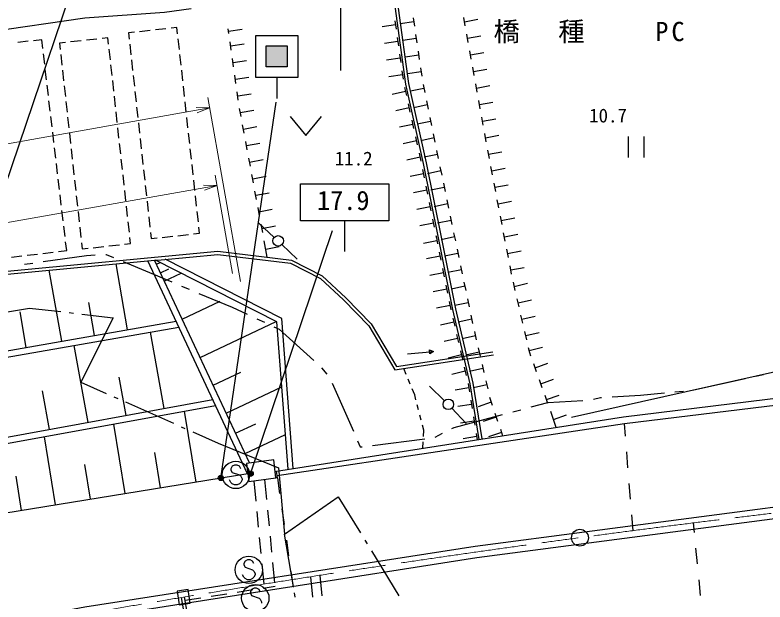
# Model space of a CAD drawing. Units: millimetres, scale not verified. Extents: x 40000 to 680000, y 20000 to 380000.
# Drawn here: x 120620 to 191926, y 291770 to 347564 of the extents above; entities that cross this region are included whole.
import ezdxf
from ezdxf.enums import TextEntityAlignment as Align

# ---------------------------------------------------------------- set-up
doc = ezdxf.new("R2010")
doc.units = ezdxf.units.MM
doc.header["$LTSCALE"] = 1000
doc.header["$PDMODE"] = 32
doc.header["$PDSIZE"] = 500
doc.linetypes.add('CHAIN', pattern=[18.5, 12, -1.5, 3.5, -1.5])
for name, color, linetype, lineweight in [('M-BGD', 7, 'Continuous', 25), ('M-BMK', 2, 'CHAIN', 13), ('M-BMK-ROW', 30, 'Continuous', 25), ('M-BMK-SRVR', 3, 'Continuous', 25), ('M-STR-HTXT', 7, 'Continuous', 13), ('M-STR-STR1', 1, 'Continuous', 25), ('M-STR-STRC', 7, 'Continuous', 25)]:
    doc.layers.add(name, color=color, linetype=linetype, lineweight=lineweight)
doc.styles.add('ＭＳ ゴシック', font='')
doc.styles.get('ＭＳ ゴシック').set_extended_font_data('MS Gothic')

msp = doc.modelspace()

# ---------------------------------------------------------------- hatches: boundary and pattern name
at = {"layer": 'M-STR-STRC'}
msp.add_hatch(color=256, dxfattribs=at).paths.add_polyline_path([(144505, 344631), (146505, 344631), (146505, 342631), (144505, 342631)])

# ---------------------------------------------------------------- linework, layer by layer
at = {"layer": 'M-BGD'}
for p, q in [((158474, 347300), (158591, 346508)), ((163428, 346528), (163286, 347315)), ((156801, 346623), (155514, 346444)), ((156746, 347019), (156856, 346227)), ((158532, 346904), (157246, 346714)), ((163357, 346921), (164636, 347152)), ((131975, 345921), (131411, 345859)), ((131411, 345859), (131475, 345278)), ((133466, 346086), (132472, 345976)), ((134957, 346250), (133963, 346140)), ((136019, 346366), (135454, 346304)), ((136083, 345785), (136019, 346366)), ((140954, 345817), (140891, 346256)), ((140922, 346037), (142210, 346219)), ((123168, 345213), (122384, 345121)), ((123267, 344376), (123168, 345213)), ((128397, 345271), (127403, 345162)), ((129459, 345388), (128894, 345326)), ((129523, 344807), (129459, 345388)), ((136247, 344294), (136138, 345288)), ((156967, 345435), (157077, 344642)), ((158766, 345321), (157480, 345131)), ((158708, 345717), (158825, 344925)), ((163712, 344953), (163570, 345741)), ((163641, 345347), (164920, 345578)), ((121887, 345062), (120894, 344945)), ((125415, 344943), (124851, 344881)), ((124851, 344881), (124915, 344299)), ((126906, 345107), (125912, 344998)), ((131530, 344781), (131639, 343787)), ((141178, 344233), (141066, 345025)), ((141122, 344629), (142409, 344812)), ((157022, 345038), (155734, 344859)), ((123442, 342886), (123325, 343879)), ((124969, 343802), (125079, 342808)), ((129687, 343315), (129578, 344310)), ((136411, 342803), (136302, 343797)), ((157187, 343850), (157297, 343057)), ((159000, 343738), (157714, 343548)), ((158942, 344134), (159059, 343343)), ((163996, 343379), (163854, 344166)), ((163925, 343772), (165204, 344003)), ((131694, 343290), (131803, 342296)), ((141403, 342649), (141291, 343441)), ((141347, 343045), (142634, 343227)), ((157242, 343454), (155954, 343275)), ((123618, 341396), (123501, 342389)), ((125134, 342311), (125243, 341317)), ((129851, 341824), (129742, 342818)), ((136575, 341312), (136466, 342306)), ((159176, 342551), (159293, 341760)), ((164280, 341804), (164138, 342591)), ((164209, 342198), (165489, 342429)), ((131858, 341799), (131967, 340805)), ((141628, 341065), (141515, 341857)), ((141572, 341461), (142859, 341643)), ((157462, 341869), (156175, 341690)), ((157407, 342265), (157517, 341473)), ((159235, 342155), (157949, 341965)), ((123794, 339907), (123677, 340900)), ((130015, 340333), (129906, 341327)), ((159414, 340969), (159575, 340185)), ((164564, 340230), (164422, 341017)), ((164493, 340623), (165773, 340854)), ((125298, 340820), (125407, 339826)), ((132022, 340308), (132131, 339314)), ((136739, 339821), (136630, 340815)), ((141852, 339481), (141740, 340273)), ((157739, 340294), (156470, 340012)), ((157652, 340685), (157826, 339904)), ((159494, 340577), (158221, 340315)), ((130179, 338842), (130070, 339836)), ((141796, 339877), (143083, 340059)), ((164849, 338655), (164706, 339442)), ((123970, 338417), (123852, 339410)), ((125462, 339329), (125571, 338335)), ((132186, 338817), (132295, 337823)), ((136903, 338330), (136794, 339324)), ((158086, 338732), (156817, 338450)), ((157999, 339123), (158173, 338342)), ((159817, 339010), (158543, 338748)), ((159736, 339402), (159897, 338618)), ((164778, 339049), (166057, 339280)), ((130343, 337351), (130234, 338345)), ((142116, 337903), (141970, 338689)), ((142043, 338296), (143321, 338534)), ((124145, 336927), (124028, 337920)), ((125626, 337838), (125735, 336844)), ((132350, 337326), (132459, 336332)), ((137067, 336839), (136958, 337833)), ((146768, 337916), (148268, 336116)), ((148268, 336116), (149768, 337916)), ((158346, 337561), (158520, 336780)), ((160139, 337443), (158866, 337181)), ((160059, 337835), (160220, 337051)), ((165133, 337080), (164991, 337868)), ((165062, 337474), (166341, 337705)), ((130507, 335860), (130398, 336854)), ((142410, 336330), (142263, 337116)), ((142336, 336723), (143614, 336962)), ((158433, 337171), (157164, 336888)), ((124321, 335438), (124204, 336431)), ((125790, 336347), (125899, 335353)), ((137231, 335348), (137122, 336342)), ((158694, 335999), (158867, 335218)), ((160462, 335876), (159189, 335614)), ((160381, 336268), (160542, 335484)), ((165417, 335506), (165275, 336293)), ((165346, 335900), (166625, 336130)), ((178916, 336010), (178916, 334010)), ((180416, 336010), (180416, 334010)), ((130671, 334369), (130562, 335363)), ((132514, 335835), (132623, 334841)), ((142703, 334757), (142556, 335544)), ((142630, 335150), (143908, 335389)), ((158781, 335609), (157511, 335327)), ((124497, 333948), (124380, 334941)), ((125954, 334856), (126063, 333862)), ((137395, 333857), (137286, 334851)), ((159041, 334437), (159215, 333656)), ((160704, 334700), (160865, 333917)), ((165717, 333934), (165566, 334720)), ((165641, 334327), (166918, 334573)), ((130835, 332878), (130726, 333872)), ((132678, 334344), (132787, 333350)), ((142996, 333184), (142850, 333971)), ((142923, 333577), (144201, 333816)), ((159128, 334047), (157859, 333765)), ((160784, 334309), (159511, 334047)), ((124673, 332458), (124555, 333451)), ((126118, 333365), (126227, 332371)), ((137560, 332366), (137450, 333360)), ((161026, 333133), (161188, 332350)), ((166019, 332363), (165868, 333149)), ((165944, 332756), (167220, 333002)), ((130999, 331387), (130890, 332381)), ((132842, 332853), (132951, 331859)), ((143290, 331611), (143143, 332398)), ((159455, 332481), (158180, 332225)), ((159376, 332873), (159533, 332088)), ((161107, 332741), (159834, 332479)), ((124848, 330969), (124731, 331962)), ((126282, 331874), (126391, 330880)), ((137724, 330875), (137614, 331869)), ((143216, 332005), (144494, 332243)), ((166322, 330792), (166170, 331578)), ((131164, 329896), (131054, 330890)), ((133006, 331362), (133115, 330368)), ((159769, 330912), (158494, 330656)), ((159690, 331304), (159847, 330520)), ((161429, 331174), (160156, 330912)), ((161349, 331566), (161510, 330782)), ((166246, 331185), (167523, 331430)), ((125024, 329479), (124907, 330472)), ((126446, 330383), (126555, 329389)), ((137888, 329384), (137778, 330378)), ((143583, 330039), (143436, 330825)), ((143510, 330432), (144788, 330670)), ((133170, 329871), (133279, 328877)), ((160005, 329735), (160162, 328951)), ((161752, 329607), (160479, 329345)), ((161671, 329999), (161833, 329215)), ((166624, 329221), (166473, 330006)), ((166548, 329614), (167825, 329859)), ((125200, 327989), (125083, 328982)), ((126610, 328892), (126719, 327898)), ((131328, 328405), (131218, 329399)), ((138052, 327893), (137942, 328887)), ((143877, 328466), (143730, 329252)), ((143803, 328859), (145081, 329097)), ((160083, 329343), (158809, 329088)), ((133334, 328380), (133444, 327386)), ((160319, 328166), (160476, 327382)), ((162076, 328040), (160804, 327775)), ((161995, 328432), (162158, 327649)), ((166926, 327650), (166775, 328435)), ((166850, 328042), (168127, 328288)), ((125376, 326500), (125258, 327493)), ((126774, 327401), (126883, 326407)), ((131492, 326914), (131382, 327908)), ((138170, 326814), (138106, 327396)), ((145273, 326428), (143798, 327780)), ((144170, 326893), (144023, 327679)), ((144097, 327286), (145375, 327524)), ((160397, 327774), (159123, 327519)), ((133498, 326889), (133562, 326307)), ((136115, 326588), (137109, 326697)), ((137606, 326752), (138170, 326814)), ((160633, 326598), (160679, 326369)), ((162322, 326866), (162485, 326083)), ((167228, 326078), (167077, 326864)), ((167153, 326471), (168429, 326717)), ((125533, 325165), (125434, 326003)), ((126938, 325910), (127002, 325329)), ((131610, 325836), (131546, 326417)), ((133562, 326307), (134127, 326369)), ((134624, 326424), (135618, 326533)), ((144610, 324533), (144317, 326106)), ((160735, 326091), (159461, 325833)), ((160679, 326369), (160792, 325813)), ((162404, 326474), (161131, 326208)), ((124749, 325073), (125533, 325165)), ((127002, 325329), (127567, 325391)), ((128064, 325446), (129058, 325555)), ((129555, 325610), (130549, 325719)), ((131046, 325774), (131610, 325836)), ((144463, 325320), (145741, 325558)), ((146002, 325744), (147445, 324359)), ((162649, 325300), (162813, 324516)), ((167531, 324507), (167379, 325293)), ((120280, 324546), (121273, 324663)), ((121770, 324721), (122763, 324838)), ((123260, 324897), (124253, 325014)), ((161030, 324637), (159756, 324379)), ((160951, 325029), (161110, 324245)), ((162731, 324908), (161458, 324642)), ((167455, 324900), (168732, 325146)), ((131321, 317650), (130223, 323903)), ((142733, 303965), (133255, 324188)), ((133889, 324248), (133971, 324256)), ((142919, 304983), (133889, 324248)), ((134069, 323865), (134418, 324029)), ((162976, 323733), (163140, 322950)), ((125067, 316553), (123882, 323307)), ((134441, 323070), (135237, 323443)), ((134814, 322275), (136405, 323020)), ((161348, 323069), (160074, 322811)), ((161269, 323461), (161428, 322677)), ((163058, 323342), (161786, 323076)), ((167833, 322936), (167682, 323722)), ((167757, 323329), (169034, 323574)), ((161587, 321893), (161746, 321109)), ((163385, 321776), (162113, 321510)), ((163303, 322167), (163467, 321384)), ((168180, 321374), (167999, 322154)), ((168090, 321764), (169356, 322059)), ((161666, 321501), (160392, 321243)), ((128194, 317102), (127645, 320228)), ((136513, 318649), (140139, 320348)), ((161905, 320325), (162059, 319563)), ((163712, 320209), (162440, 319944)), ((163631, 320601), (163794, 319818)), ((168543, 319816), (168362, 320595)), ((168453, 320206), (169719, 320501)), ((117532, 318944), (121987, 319714)), ((121987, 319714), (124983, 319366)), ((161982, 319944), (160708, 319686)), ((162059, 319563), (162064, 319541)), ((121690, 315960), (121098, 319338)), ((125778, 319274), (126175, 319228)), ((129966, 318788), (126866, 312669)), ((126970, 319135), (129966, 318788)), ((162245, 318762), (162426, 317983)), ((163958, 319035), (164121, 318252)), ((168906, 318258), (168725, 319037)), ((168816, 318647), (170082, 318942)), ((96201, 311488), (135939, 318461)), ((138212, 315024), (145463, 318422)), ((162336, 318372), (161069, 318078)), ((164040, 318643), (162767, 318377)), ((96302, 310897), (136203, 317898)), ((134817, 310169), (133494, 317422)), ((164297, 317471), (164478, 316692)), ((169270, 316700), (169088, 317479)), ((169179, 317089), (170445, 317384)), ((162698, 316814), (161431, 316520)), ((162607, 317203), (162788, 316424)), ((164387, 317082), (163121, 316787)), ((127564, 308846), (126232, 316148)), ((164659, 315913), (164840, 315134)), ((169561, 315448), (169451, 315920)), ((169506, 315684), (170772, 315979)), ((157932, 315367), (160424, 315576)), ((160034, 315732), (160424, 315576)), ((160066, 315358), (160034, 315732)), ((160424, 315576), (160066, 315358)), ((163060, 315255), (161793, 314961)), ((162969, 315645), (163150, 314866)), ((164750, 315523), (163483, 315229)), ((169667, 315151), (169561, 315448)), ((170070, 314021), (171294, 314458)), ((157822, 313409), (157594, 313966)), ((163331, 314086), (163512, 313307)), ((165112, 313965), (163846, 313670)), ((165021, 314354), (165203, 313575)), ((170204, 313644), (169936, 314398)), ((131191, 309507), (130529, 313134)), ((139454, 312376), (142102, 313617)), ((163422, 313697), (162155, 313403)), ((126866, 312669), (129286, 311597)), ((158202, 312484), (158012, 312946)), ((163693, 312528), (163698, 312507)), ((163698, 312507), (163821, 311738)), ((165474, 312406), (164208, 312112)), ((165384, 312796), (165565, 312017)), ((170742, 312137), (170473, 312891)), ((170608, 312514), (171832, 312951)), ((123913, 308179), (123246, 311831)), ((140695, 309727), (145992, 312210)), ((158620, 311464), (158391, 312021)), ((161458, 310904), (160015, 312289)), ((163759, 312123), (162476, 311917)), ((97581, 303376), (139431, 311011)), ((130017, 311272), (130383, 311110)), ((158741, 310989), (158620, 311464)), ((163947, 310948), (164074, 310158)), ((165746, 311237), (165793, 311037)), ((165793, 311037), (165985, 310475)), ((171279, 310630), (171011, 311384)), ((171145, 311007), (172370, 311444)), ((97682, 302784), (139694, 310449)), ((131114, 310786), (135685, 308759)), ((158989, 310020), (158865, 310505)), ((162160, 310193), (163528, 308733)), ((164011, 310553), (162727, 310348)), ((165889, 310756), (164659, 310335)), ((137829, 303169), (136736, 309909)), ((159236, 309052), (159112, 309536)), ((166245, 309718), (166504, 308961)), ((172086, 308370), (171548, 309877)), ((171817, 309123), (173041, 309560)), ((164264, 308973), (162980, 308768)), ((164200, 309368), (164327, 308578)), ((166375, 309340), (165145, 308918)), ((131089, 302076), (130017, 308683)), ((136417, 308435), (136782, 308273)), ((141595, 307808), (143514, 308708)), ((159481, 308093), (159360, 308567)), ((159451, 307491), (159481, 308093)), ((166764, 308205), (166980, 307573)), ((124481, 301004), (123430, 307482)), ((137514, 307949), (139933, 306876)), ((142494, 305889), (146333, 307688)), ((164501, 307491), (163217, 307286)), ((164453, 307789), (164548, 307194)), ((166872, 307889), (165642, 307467)), ((139933, 306876), (145673, 304532)), ((159397, 306390), (159427, 306992)), ((134459, 302622), (133912, 305992)), ((127785, 301540), (127249, 304843)), ((145673, 304532), (146235, 298213)), ((121242, 300478), (120717, 303717)), ((143321, 303297), (143506, 301369)), ((144352, 303426), (144537, 301498)), ((145563, 303582), (145428, 303560)), ((146235, 298213), (151353, 301765)), ((151353, 301765), (153461, 298329)), ((143602, 300374), (143745, 298881)), ((144633, 300503), (144776, 299010)), ((147059, 293416), (146235, 298213)), ((143841, 297885), (143984, 296392)), ((144872, 298015), (145015, 296521)), ((153880, 297647), (154089, 297306)), ((154508, 296624), (157123, 292363)), ((144080, 295397), (144265, 293470)), ((145111, 295526), (145296, 293599)), ((148946, 292228), (148745, 294175)), ((149830, 292344), (149629, 294292)), ((145352, 293245), (144222, 293068)), ((140764, 292526), (139282, 292294)), ((143234, 292913), (141752, 292681)), ((147262, 292233), (147194, 292627)), ((136722, 290569), (136443, 292198)), ((137019, 290616), (136738, 292248)), ((138294, 292139), (136812, 291907))]:
    msp.add_line(p, q, dxfattribs=at)
for points in [[(156216, 352499), (156717, 348405), (157747, 340991), (159421, 333461), (160841, 326373), (162222, 319567), (163860, 312511), (164708, 307219)], [(156568, 352631), (157048, 348203), (158043, 341044), (159715, 333523), (161136, 326433), (162515, 319631), (164155, 312568), (165004, 307265)], [(137368, 348148), (134835, 347789), (127254, 347264), (118067, 345935), (109403, 344276), (99361, 342183), (95049, 341570), (90083, 340483), (84850, 339932), (83765, 339491), (82598, 338942)], [(70478, 312390), (71995, 312980), (78129, 314907), (98251, 318730), (119168, 323165), (139900, 325115), (146899, 324251), (149834, 322779), (152076, 320696), (154497, 318197), (156887, 314162), (166055, 315556)], [(134530, 324308), (139895, 324813), (146811, 323960), (149661, 322530), (151866, 320482), (154257, 318014), (156732, 313835), (166100, 315260)], [(95122, 317830), (98310, 318436), (119213, 322868), (133572, 324218), (133889, 324248), (134530, 324308)], [(146582, 304391), (145526, 318390), (133971, 324256)], [(147077, 304468), (146003, 318709), (134903, 324343)], [(173541, 309346), (204381, 316256), (205384, 314580), (205650, 312691)], [(76301, 281881), (115746, 289144), (127249, 291321), (164375, 297062), (197735, 301461), (210105, 302724), (242677, 305796), (269738, 307551), (279670, 308076), (309223, 309093), (335445, 309273), (372834, 308360), (398572, 306925), (424092, 304856), (428692, 304397)], [(428580, 303303), (423988, 303760), (398497, 305828), (372790, 307261), (335435, 308173), (309246, 307993), (279718, 306977), (269812, 306453), (242861, 304603), (210217, 301630), (197924, 300326), (164531, 295973), (127331, 290142), (115934, 288061), (76507, 280800)], [(82472, 293279), (114457, 299377), (142764, 303970)]]:
    msp.add_lwpolyline(points, dxfattribs=at)
for points in [[(142858, 303238), (145428, 303560), (145213, 305271), (142643, 304949)], [(136223, 291509), (137287, 291670), (137093, 292955), (136029, 292795)]]:
    msp.add_lwpolyline(points, close=True, dxfattribs=at)
for centre in [(145641, 326090), (161819, 310557)]:
    msp.add_circle(centre, 500, dxfattribs=at)
at = {"layer": 'M-BMK'}
msp.add_arc((340586, -938537), 1247551, 92.79769, 101.01385, dxfattribs=at)
at = {"layer": 'M-BMK-ROW'}
for p, q in [((123295, 324127), (127417, 324713)), ((127417, 324713), (128253, 324754)), ((129252, 324804), (129283, 324805)), ((129283, 324805), (129992, 324508)), ((121513, 323873), (122305, 323986)), ((130914, 324121), (135526, 322189)), ((136448, 321802), (137186, 321493)), ((138108, 321107), (141258, 319786)), ((141258, 319786), (142694, 319117)), ((143601, 318695), (144326, 318357)), ((145232, 317935), (145751, 317694)), ((145751, 317694), (149038, 314727)), ((149754, 314031), (150274, 313423)), ((191015, 313229), (191796, 313403)), ((150783, 312575), (152795, 307997)), ((185159, 311921), (190039, 313011)), ((180088, 311424), (182373, 311646)), ((183368, 311742), (184165, 311820)), ((171263, 310727), (174621, 310912)), ((175607, 311060), (176295, 311215)), ((176295, 311215), (176390, 311220)), ((177388, 311275), (180088, 311424)), ((169681, 310306), (171263, 310727)), ((162386, 308368), (166975, 309587)), ((167942, 309844), (168715, 310049)), ((162162, 308254), (162386, 308368)), ((160555, 307442), (161269, 307803)), ((153197, 307081), (153448, 306511)), ((154615, 306656), (159577, 307272)), ((153448, 306511), (153623, 306533))]:
    msp.add_line(p, q, dxfattribs=at)
at = {"layer": 'M-BMK-SRVR'}
msp.add_circle((174332, 297880), 800, dxfattribs=at)
at = {"layer": 'M-STR-HTXT'}
for p, q in [((142055, 322243), (138944, 339723)), ((67869, 326059), (139120, 338738)), ((139120, 338738), (137845, 338765)), ((139120, 338738), (137933, 338273)), ((141306, 322995), (139651, 332350)), ((69239, 318881), (139825, 331365)), ((139825, 331365), (138551, 331394)), ((139825, 331365), (138638, 330901))]:
    msp.add_line(p, q, dxfattribs=at)
at = {"layer": 'M-STR-STR1'}
for p, q in [((178659, 307525), (178563, 308730)), ((178899, 304535), (178779, 306030)), ((145564, 303580), (145487, 304220)), ((145564, 303580), (145777, 302095)), ((179139, 301544), (179019, 303040)), ((145991, 300610), (146205, 299126)), ((179379, 298554), (179259, 300049)), ((185209, 298368), (185117, 299288)), ((146419, 297641), (146633, 296156)), ((185508, 295383), (185359, 296875)), ((146847, 294672), (147061, 293187)), ((185807, 292398), (185658, 293890))]:
    msp.add_line(p, q, dxfattribs=at)
for points in [[(145487, 304220), (178474, 309367), (208952, 313095), (240979, 316042), (273231, 318035), (305314, 318855), (347818, 318983), (378498, 317845), (406924, 315862), (419579, 314779)], [(145539, 303786), (178563, 308730), (209020, 312456), (241028, 315401), (273259, 317393), (305323, 318212), (347807, 318341), (378464, 317203), (406874, 315222), (419569, 314135)]]:
    msp.add_lwpolyline(points, dxfattribs=at)
at = {"layer": 'M-STR-STRC'}
for p, q in [((151566, 362123), (151566, 342304)), ((126368, 351119), (108924, 299654)), ((143505, 345631), (147505, 345631)), ((143505, 341631), (143505, 345631)), ((147505, 345631), (147505, 341631)), ((144505, 344631), (146505, 344631)), ((146505, 344631), (146505, 342631)), ((146505, 342631), (144505, 342631)), ((147505, 341631), (143505, 341631)), ((145505, 341631), (145505, 339631)), ((140196, 303553), (145459, 339275)), ((147750, 331513), (156150, 331513)), ((147750, 328013), (147750, 331513)), ((156150, 331513), (156150, 328013)), ((156150, 328013), (147750, 328013)), ((151950, 328013), (151950, 325082)), ((143021, 303960), (150814, 327095)), ((141262, 304669), (141144, 304433)), ((141499, 304787), (141262, 304669)), ((141735, 304787), (141499, 304787)), ((141971, 304669), (141735, 304787)), ((142090, 304433), (141971, 304669)), ((141144, 304433), (141144, 304314)), ((141144, 304314), (141262, 304078)), ((141262, 304078), (141971, 303842)), ((141971, 303842), (142090, 303724)), ((141144, 303133), (141026, 303369)), ((141262, 303014), (141144, 303133)), ((142090, 303133), (141971, 303014)), ((142090, 303724), (142208, 303487)), ((142208, 303369), (142090, 303133)), ((142208, 303487), (142208, 303369)), ((141499, 302896), (141262, 303014)), ((141735, 302896), (141499, 302896)), ((141971, 303014), (141735, 302896)), ((142493, 295657), (142375, 295420)), ((142375, 295420), (142375, 295302)), ((142375, 295302), (142493, 295066)), ((142729, 295775), (142493, 295657)), ((142965, 295775), (142729, 295775)), ((143202, 295657), (142965, 295775)), ((143320, 295420), (143202, 295657)), ((142493, 295066), (143202, 294829)), ((143202, 294829), (143320, 294711)), ((143320, 294711), (143438, 294475)), ((142375, 294120), (142256, 294357)), ((142493, 294002), (142375, 294120)), ((142729, 293884), (142493, 294002)), ((142965, 293884), (142729, 293884)), ((143202, 294002), (142965, 293884)), ((143320, 294120), (143202, 294002)), ((143438, 294357), (143320, 294120)), ((143438, 294475), (143438, 294357)), ((143350, 293088), (143113, 292969)), ((143586, 293088), (143350, 293088)), ((143822, 292969), (143586, 293088)), ((143113, 292969), (142995, 292733)), ((142995, 292733), (142995, 292615)), ((142995, 292615), (143113, 292378)), ((143113, 292378), (143822, 292142)), ((143940, 292733), (143822, 292969)), ((143822, 292142), (143940, 292024)), ((143940, 292024), (144059, 291788)), ((144059, 291788), (144059, 291669))]:
    msp.add_line(p, q, dxfattribs=at)
msp.add_lwpolyline([(144505, 344631), (146505, 344631), (146505, 342631), (144505, 342631)], close=True, dxfattribs=at)
for centre, radius in [((141617, 303842), 1300), ((143021, 303960), 150), ((143021, 303960), 120), ((143021, 303960), 90), ((143021, 303960), 60), ((143021, 303960), 30), ((140196, 303553), 150), ((140196, 303553), 120), ((140196, 303553), 90), ((140196, 303553), 60), ((140196, 303553), 30), ((142847, 294829), 1300), ((143468, 292142), 1300)]:
    msp.add_circle(centre, radius, dxfattribs=at)
for p in [(140196, 303553), (143021, 303960)]:
    msp.add_point(p, dxfattribs=at)

# ---------------------------------------------------------------- texts
at = {"layer": 'M-BGD', "style": 'ＭＳ ゴシック'}
for s, p in [('10.7', (175206, 336952)), ('11.2', (151025, 332865))]:
    msp.add_text(s, height=1320, dxfattribs=at).set_placement(p, align=Align.BOTTOM_LEFT)
at = {"layer": 'M-STR-HTXT', "insert": (166118, 344881), "char_height": 1833, "attachment_point": 7, "style": 'ＭＳ ゴシック'}
msp.add_mtext('\\T1.23;橋\u3000種\u3000\u3000PC', dxfattribs=at)
at = {"layer": 'M-STR-STRC', "style": 'ＭＳ ゴシック'}
msp.add_text('17.9', height=1833, dxfattribs=at).set_placement((149337, 328477), align=Align.BOTTOM_LEFT)

doc.saveas('drawing.dxf')
